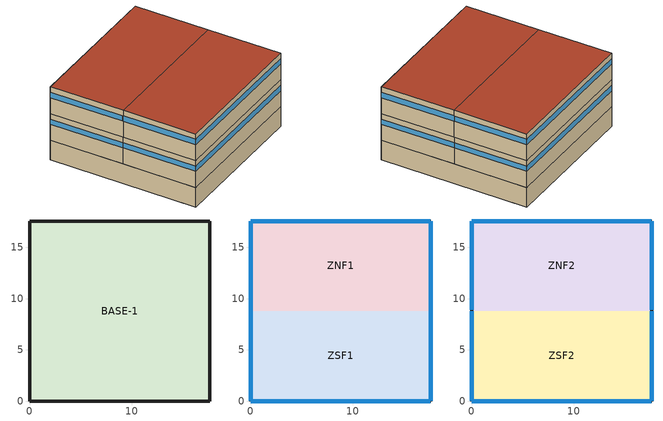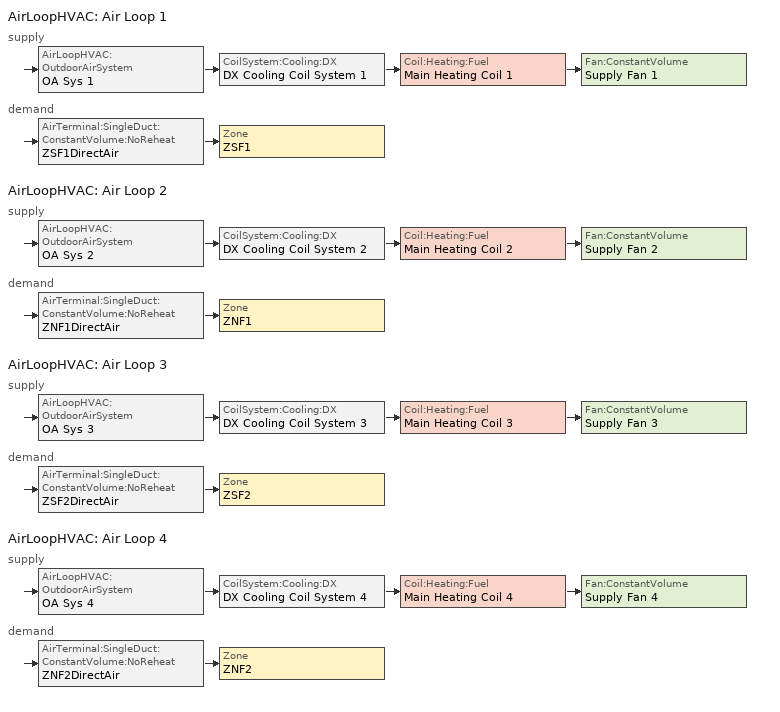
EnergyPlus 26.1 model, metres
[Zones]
BASE-1
 floor ground (SLABL): 0,17.59 17.59,17.59 17.59,0 0,0 z-2.44
 wall ground (SLABL): 17.59,0 17.59,17.59 0,17.59 0,0 17.59,0 z-2.44:0
ZSF1
 floor to BASE-1 (FLOORR): 0,8.79 17.59,8.79 17.59,0 0,0 z0
 wall outside (WALLR): 0,8.79 0,0 17.59,0 17.59,8.79 z0:3.35
 window (Dbl LoE (e2=.1) Clr 6mm/6mm Air): 17.59,0.01 17.59,8.79 / 0.01,0 17.58,0 / 0,8.79 0,0.01 z2.01:2.67
ZNF1
 floor to BASE-1 (FLOORR): 0,17.59 17.59,17.59 17.59,8.79 0,8.79 z0
 wall outside (WALLR): 17.59,8.79 17.59,17.59 0,17.59 0,8.79 z0:3.35
 window (Dbl LoE (e2=.1) Clr 6mm/6mm Air): 17.59,8.8 17.59,17.58 / 17.58,17.59 0.01,17.59 / 0,17.58 0,8.8 z2.01:2.67
ZNF2
 floor to ZNF1 (FLOORR): 0,17.59 17.59,17.59 17.59,8.79 0,8.79 z3.35
 wall outside (WALLR): 17.59,8.79 17.59,17.59 0,17.59 0,8.79 z3.35:6.71
 window (Dbl LoE (e2=.1) Clr 6mm/6mm Air): 17.59,8.9 17.59,17.58 / 17.58,17.59 0.01,17.59 / 0,17.58 0,8.9 z5.36:6.03
 roof outside (ROOFR): 0,8.79 17.59,8.79 17.59,17.59 0,17.59 z6.71
ZSF2
 floor to ZSF1 (FLOORR): 0,8.79 17.59,8.79 17.59,0 0,0 z3.35
 wall outside (WALLR): 0,8.79 0,0 17.59,0 17.59,8.79 z3.35:6.71
 window (Dbl LoE (e2=.1) Clr 6mm/6mm Air): 17.59,0.01 17.59,8.79 / 0.01,0 17.58,0 / 0,8.79 0,0.01 z5.36:6.03
 roof outside (ROOFR): 0,0 17.59,0 17.59,8.79 0,8.79 z6.71
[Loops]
AirLoopHVAC 'Air Loop 1'
 supply: AirLoopHVAC:OutdoorAirSystem 'OA Sys 1' > CoilSystem:Cooling:DX 'DX Cooling Coil System 1' > Coil:Heating:Fuel 'Main Heating Coil 1' > Fan:ConstantVolume 'Supply Fan 1'
 demand: AirTerminal:SingleDuct:ConstantVolume:NoReheat 'ZSF1DirectAir' > Zone 'ZSF1'
AirLoopHVAC 'Air Loop 2'
 supply: AirLoopHVAC:OutdoorAirSystem 'OA Sys 2' > CoilSystem:Cooling:DX 'DX Cooling Coil System 2' > Coil:Heating:Fuel 'Main Heating Coil 2' > Fan:ConstantVolume 'Supply Fan 2'
 demand: AirTerminal:SingleDuct:ConstantVolume:NoReheat 'ZNF1DirectAir' > Zone 'ZNF1'
AirLoopHVAC 'Air Loop 3'
 supply: AirLoopHVAC:OutdoorAirSystem 'OA Sys 3' > CoilSystem:Cooling:DX 'DX Cooling Coil System 3' > Coil:Heating:Fuel 'Main Heating Coil 3' > Fan:ConstantVolume 'Supply Fan 3'
 demand: AirTerminal:SingleDuct:ConstantVolume:NoReheat 'ZSF2DirectAir' > Zone 'ZSF2'
AirLoopHVAC 'Air Loop 4'
 supply: AirLoopHVAC:OutdoorAirSystem 'OA Sys 4' > CoilSystem:Cooling:DX 'DX Cooling Coil System 4' > Coil:Heating:Fuel 'Main Heating Coil 4' > Fan:ConstantVolume 'Supply Fan 4'
 demand: AirTerminal:SingleDuct:ConstantVolume:NoReheat 'ZNF2DirectAir' > Zone 'ZNF2'
[Building]
Building: Loads convergence tolerance value=0.04; Maximum number of warmup days=25; Minimum number of warmup days=6; North axis=0; Solar distribution=FullInteriorAndExterior; Temperature convergence tolerance value=0.4; Terrain=City
[Site:GroundTemperature:BuildingSurface]
20.03, 20.03, 20.13, 20.3, 20.43, 20.52, 20.62, 20.77, 20.78, 20.55, 20.44, 20.2
[Site:Location]
CHICAGO_IL_USA TMY2-94846: Elevation=190; Latitude=41.78; Longitude=-87.75; Time zone=-6
[SizingPeriod:DesignDay] Barometric pressure=99063; Daylight saving time indicator=No; Humidity condition type=WetBulb; Rain indicator=No; Snow indicator=No; Solar model indicator=ASHRAEClearSky
Name | Daily dry bulb temperature range | Day of month | Day type | Maximum dry bulb temperature | Month | Sky clearness | Wetbulb or dewpoint at maximum dry bulb | Wind direction | Wind speed
CHICAGO_IL_USA Annual Cooling 1% Design Conditions DB/MCWB | 10.7 | 3 | SummerDesignDay | 31.5 | 7 | 1 | 23 | 230 | 5.3
CHICAGO_IL_USA Annual Heating 99% Design Conditions DB | 0 | 8 | WinterDesignDay | -17.3 | 1 | 0 | -17.3 | 270 | 4.9
[Construction]
Dbl LoE (e2=.1) Clr 6mm/6mm Air: LoE CLEAR 6MM, AIR 6MM, CLEAR 6MM
FLOORR: CC24, CP01
FURNITURE: WD10
ROOFR: BR01, CC24, IN-R, AL33, AC02
SLABL: CC15
WALLR: ST01, IN-W, AL21, GP02
[Material] Thermal absorptance=0.9
Name | Conductivity | Density | Roughness | Solar absorptance | Specific heat | Thickness | Visible absorptance
AC02 | 0.057 | 288 | MediumSmooth | 0.7 | 1339 | 0.0127 | 0.7
BR01 | 0.162 | 1121 | VeryRough | 0.7 | 1464 | 0.0095 | 0.7
CC15 | 1.802 | 2243 | MediumRough | 0.65 | 837 | 0.1524 | 0.65
CC24 | 0.36 | 1282 | MediumRough | 0.65 | 837 | 0.1016 | 0.65
GP02 | 0.16 | 801 | MediumSmooth | 0.75 | 837 | 0.0159 | 0.75
ST01 | 1.802 | 2243 | MediumRough | 0.65 | 837 | 0.0254 | 0.65
WD10 | 0.115 | 513 | MediumSmooth | 0.78 | 1381 | 0.667 | 0.78
[Material:AirGap]
Name | Thermal resistance
AL21 | 0.157
AL33 | 0.162
[Material:NoMass] Roughness=Rough
Name | Solar absorptance | Thermal absorptance | Thermal resistance | Visible absorptance
CP01 | 0.75 | 0.9 | 0.367 | 0.75
IN-R | 0.65 | 0.65 | 2.34226 | 0.65
IN-W | 0.65 | 0.65 | 1.10949 | 0.65
[WindowMaterial:Gas]
AIR 6MM: Gas type=Air; Thickness=0.0063
[WindowMaterial:Glazing] Conductivity=0.9; Front side infrared hemispherical emissivity=0.84; Infrared transmittance at normal incidence=0; Optical data type=SpectralAverage; Thickness=0.006
Name | Back side infrared hemispherical emissivity | Back side solar reflectance at normal incidence | Back side visible reflectance at normal incidence | Front side solar reflectance at normal incidence | Front side visible reflectance at normal incidence | Solar transmittance at normal incidence | Visible transmittance at normal incidence
CLEAR 6MM | 0.84 | 0.071 | 0.08 | 0.071 | 0.08 | 0.775 | 0.881
LoE CLEAR 6MM | 0.1 | 0.22 | 0.078 | 0.17 | 0.055 | 0.6 | 0.84
[AirLoopHVAC]
Name | Design supply air flow rate
Air Loop 1 | 0.71
Air Loop 2 | 0.67
Air Loop 3 | 0.79
Air Loop 4 | 0.75
[AirTerminal:SingleDuct:ConstantVolume:NoReheat] Availability schedule=FAN-SCHED
Name | Maximum air flow rate
ZNF1DirectAir | 0.67
ZNF2DirectAir | 0.75
ZSF1DirectAir | 0.71
ZSF2DirectAir | 0.79
[AvailabilityManager:Scheduled]
Air Loop Avail: Schedule=FAN-SCHED
[Coil:Cooling:DX:SingleSpeed] 2023 rated evaporator fan power per volume flow rate=934.4; Availability schedule=FAN-SCHED; Energy input ratio function of flow fraction curve=WindACEIRFFF; Energy input ratio function of temperature curve=WindACEIRFT; Gross rated cooling cop=3; Gross rated sensible heat ratio=0.8; Part load fraction correlation curve=WindACPLFFPLR; Total cooling capacity function of flow fraction curve=WindACCoolCapFFF; Total cooling capacity function of temperature curve=WindACCoolCapFT
Name | Gross rated total cooling capacity | Rated air flow rate
ACDXCoil 1 | 13228 | 0.71
ACDXCoil 2 | 12483 | 0.67
ACDXCoil 3 | 14719 | 0.79
ACDXCoil 4 | 13973 | 0.75
[Coil:Heating:Fuel] Availability schedule=FAN-SCHED; Burner efficiency=0.8; Fuel type=NaturalGas; Nominal capacity=15000
Main Heating Coil 1; Main Heating Coil 2; Main Heating Coil 3; Main Heating Coil 4
[CoilSystem:Cooling:DX] Availability schedule=FAN-SCHED
Name | Cooling coil
DX Cooling Coil System 1 | ACDXCoil 1
DX Cooling Coil System 2 | ACDXCoil 2
DX Cooling Coil System 3 | ACDXCoil 3
DX Cooling Coil System 4 | ACDXCoil 4
[Controller:OutdoorAir] Economizer control action type=ModulateFlow; Economizer control type=NoEconomizer; Economizer maximum limit dry bulb temperature=19; Economizer minimum limit dry bulb temperature=4; Lockout type=NoLockout; Minimum limit type=FixedMinimum; Minimum outdoor air flow rate=0.032; Minimum outdoor air schedule=Min OA Sched
Name | Maximum outdoor air flow rate
OA Controller 1 | 0.71
OA Controller 2 | 0.67
OA Controller 3 | 0.79
OA Controller 4 | 0.75
[DesignSpecification:OutdoorAir] Outdoor air flow per person=0.00944; Outdoor air flow per zone=0; Outdoor air flow per zone floor area=0; Outdoor air method=Flow/Person
SZ DSOA ZNF1; SZ DSOA ZNF2; SZ DSOA ZSF1; SZ DSOA ZSF2
[ElectricEquipment] Design level=687.5; Design level calculation method=EquipmentLevel; Fraction latent=0; Fraction lost=0; Fraction radiant=0.7; Schedule=EQP-SCHED
Name | Zone or zonelist or space or spacelist
ZNF1 ElecEq 1 | ZNF1
ZNF2 ElecEq 1 | ZNF2
ZSF1 ElecEq 1 | ZSF1
ZSF2 ElecEq 1 | ZSF2
[EnergyManagementSystem:GlobalVariable]
EnergyManagementSystem:GlobalVariable 1: Shade_Status_None
[EnergyManagementSystem:Program]
InitializeShadeControlFlags: Set Shade_Status_None = 0.0 - 1.0
[EnergyManagementSystem:ProgramCallingManager]
Init Window Shading Device Control Constants: EndOfSystemTimestepBeforeHVACReporting; InitializeShadeControlFlags
[ExternalInterface]
ExternalInterface 1: Name of external interface=PtolemyServer
[ExternalInterface:Schedule]
Name | Initial value
TSetCoo | 24
TSetHea | 20
[Fan:ConstantVolume] Availability schedule=FAN-SCHED; Fan total efficiency=0.7; Motor efficiency=0.9; Motor in airstream fraction=1; Pressure rise=600
Name | Maximum flow rate
Supply Fan 1 | 0.71
Supply Fan 2 | 0.67
Supply Fan 3 | 0.79
Supply Fan 4 | 0.75
[InternalMass] Construction=FURNITURE; Surface area=77
Name | Zone or zonelist
ZNF1-MASS | ZNF1
ZNF2-MASS | ZNF2
ZSF1-MASS | ZSF1
ZSF2-MASS | ZSF2
[Lights] Design level calculation method=LightingLevel; End use subcategory=GeneralLights; Fraction radiant=0.35; Fraction replaceable=0; Fraction visible=0.35; Lighting level=3025; Return air fraction=0; Schedule=LIT-SCHED
Name | Zone or zonelist or space or spacelist
ZNF1 Lights 1 | ZNF1
ZNF2 Lights 1 | ZNF2
ZSF1 Lights 1 | ZSF1
ZSF2 Lights 1 | ZSF2
[OtherEquipment]
BASE-1 OthEq 1: Design level=726; Design level calculation method=EquipmentLevel; Fraction latent=0; Fraction lost=0; Fraction radiant=0.7; Fuel type=None; Schedule=AlwaysOn; Zone or zonelist or space or spacelist=BASE-1
[People] Activity level schedule=ZSF1-ActSchd; Fraction radiant=0.7; Number of people=3.27; Number of people calculation method=People; Number of people schedule=OCC-SCHED
Name | Zone or zonelist or space or spacelist
ZNF1 People 1 | ZNF1
ZNF2 People 1 | ZNF2
ZSF1 People 1 | ZSF1
ZSF2 People 1 | ZSF2
[SetpointManager:MixedAir] Control variable=Temperature
Name | Setpoint node or nodelist
Mixed Air Temp Manager 1 | Mixed Air 1 Nodes
Mixed Air Temp Manager 2 | Mixed Air 2 Nodes
Mixed Air Temp Manager 3 | Mixed Air 3 Nodes
Mixed Air Temp Manager 4 | Mixed Air 4 Nodes
[SetpointManager:SingleZone:Reheat] Control variable=Temperature; Maximum supply air temperature=45; Minimum supply air temperature=14
Name | Control zone | Setpoint node or nodelist
Supply Air Temp Manager 1 | ZSF1 | Supply Air 1 Temp Nodes
Supply Air Temp Manager 2 | ZNF1 | Supply Air 2 Temp Nodes
Supply Air Temp Manager 3 | ZSF2 | Supply Air 3 Temp Nodes
Supply Air Temp Manager 4 | ZNF2 | Supply Air 4 Temp Nodes
[Sizing:Zone] Account for dedicated outdoor air system=No; Cooling design air flow method=DesignDay; Cooling design air flow rate=0; Dedicated outdoor air high setpoint temperature for design=Autosize; Dedicated outdoor air low setpoint temperature for design=Autosize; Dedicated outdoor air system control strategy=NeutralSupplyAir; Heating design air flow method=DesignDay; Heating design air flow rate=0; Zone cooling design supply air humidity ratio=0.009; Zone cooling design supply air temperature=14; Zone cooling design supply air temperature input method=SupplyAirTemperature; Zone cooling sizing factor=0; Zone heating design supply air humidity ratio=0.004; Zone heating design supply air temperature=50; Zone heating design supply air temperature input method=SupplyAirTemperature; Zone heating sizing factor=0
Name | Design specification outdoor air object
ZSF1 | SZ DSOA ZSF1
ZNF1 | SZ DSOA ZNF1
ZSF2 | SZ DSOA ZSF2
ZNF2 | SZ DSOA ZNF2
[ThermostatSetpoint:DualSetpoint]
DualSetPoint: Cooling setpoint temperature schedule=TSetCoo; Heating setpoint temperature schedule=TSetHea
[Zone] Ceiling height=Autocalculate; Multiplier=1; Type=1; Volume=Autocalculate
BASE-1; ZNF1; ZNF2; ZSF1; ZSF2
[ZoneControl:Thermostat] Control 1=DualSetPoint; Control type schedule=Zone Control Type Sched
Name | Zone or zonelist
North zone1 | ZNF1
North zone2 | ZNF2
South zone1 | ZSF1
South zone2 | ZSF2
[Zone equipment]
ZNF1: ZNF1DirectAir
ZNF2: ZNF2DirectAir
ZSF1: ZSF1DirectAir
ZSF2: ZSF2DirectAir
[ZoneInfiltration:DesignFlowRate] Constant term coefficient=1; Design flow rate calculation method=Flow/Zone; Schedule=INF-SCHED; Temperature term coefficient=0.03636; Velocity squared term coefficient=0; Velocity term coefficient=0
Name | Design flow rate | Zone or zonelist or space or spacelist
BASE-1 Infil 1 | 0.402 | BASE-1
ZNF1 Infil 1 | 0.043 | ZNF1
ZNF2 Infil 1 | 0.043 | ZNF2
ZSF1 Infil 1 | 0.043 | ZSF1
ZSF2 Infil 1 | 0.043 | ZSF2
[Curve:Biquadratic] Maximum value of x=23.88889; Maximum value of y=46.11111; Minimum value of x=12.77778; Minimum value of y=18
Name | Coefficient1 constant | Coefficient2 x | Coefficient3 x 2 | Coefficient4 y | Coefficient5 y 2 | Coefficient6 x y
WindACCoolCapFT | 0.942588 | 0.00954335 | 0.00068377 | -0.0110427 | 5.249e-06 | -9.72e-06
WindACEIRFT | 0.342414 | 0.034885 | -0.0006237 | 0.00497722 | 0.000437951 | -0.000728028
[Curve:Quadratic]
Name | Maximum value of x | Minimum value of x | Coefficient1 constant | Coefficient2 x | Coefficient3 x 2
WindACCoolCapFFF | 1.5 | 0.5 | 0.8 | 0.2 | 0
WindACEIRFFF | 1.5 | 0.5 | 1.1552 | -0.1808 | 0.0256
WindACPLFFPLR | 1 | 0 | 0.85 | 0.15 | 0
[Schedule:Day:Hourly]
AlwaysOnDay; FAN-SCHED-1-3: 1, 1, 1, 1, 1, 1, 1, 1, 1, 1, 1, 1, 1, 1, 1, 1, 1, 1, 1, 1, 1, 1, 1, 1
Dual Control Type Day Sch: 4, 4, 4, 4, 4, 4, 4, 4, 4, 4, 4, 4, 4, 4, 4, 4, 4, 4, 4, 4, 4, 4, 4, 4
EQPDAY-1: 0.17, 0.17, 0.17, 0.17, 0.17, 0.17, 0.17, 0.17, 1, 1, 1, 1, 1, 1, 1, 1, 1, 0.17, 0.17, 0.17, 0.17, 0.17, 0.17, 0.17
EQPDAY-2: 0.17, 0.17, 0.17, 0.17, 0.17, 0.17, 0.17, 0.17, 0.17, 0.17, 0.17, 0.17, 0.17, 0.17, 0.17, 0.17, 0.17, 0.17, 0.17, 0.17, 0.17, 0.17, 0.17, 0.17
INFIL-1: 1, 1, 1, 1, 1, 1, 1, 0, 0, 0, 0, 0, 0, 0, 0, 0, 0, 0, 1, 1, 1, 1, 1, 1
INFIL-2: 1, 1, 1, 1, 1, 1, 1, 0, 0, 0, 0, 0, 0, 1, 1, 1, 1, 1, 1, 1, 1, 1, 1, 1
LITDAY-1: 0.2, 0.2, 0.2, 0.2, 0.2, 0.2, 0.2, 0.2, 0.9, 0.9, 0.9, 0.9, 0.9, 0.9, 0.9, 0.9, 0.9, 0.2, 0.2, 0.2, 0.2, 0.2, 0.2, 0.2
LITDAY-2: 0.2, 0.2, 0.2, 0.2, 0.2, 0.2, 0.2, 0.2, 0.2, 0.2, 0.2, 0.2, 0.2, 0.2, 0.2, 0.2, 0.2, 0.2, 0.2, 0.2, 0.2, 0.2, 0.2, 0.2
Min OA Weekday Day Sch: 0.02, 0.02, 0.02, 0.02, 0.02, 0.02, 1, 1, 1, 1, 1, 1, 1, 1, 1, 1, 1, 1, 0.02, 0.02, 0.02, 0.02, 0.02, 0.02
Min OA Weekend Day Sch: 0.02, 0.02, 0.02, 0.02, 0.02, 0.02, 0.02, 0.02, 0.02, 0.02, 0.02, 0.02, 0.02, 0.02, 0.02, 0.02, 0.02, 0.02, 0.02, 0.02, 0.02, 0.02, 0.02, 0.02
OCCDAY-1: 0, 0, 0, 0, 0, 0, 0, 0, 0.333333, 0.666667, 1, 1, 1, 1, 1, 1, 1, 0.5, 0, 0, 0, 0, 0, 0
OCCDAY-2: 0, 0, 0, 0, 0, 0, 0, 0, 0.0666667, 0.133333, 0.2, 0.2, 0.1, 0, 0, 0, 0, 0, 0, 0, 0, 0, 0, 0
ZSF1-ActDaySchd: 149.43, 149.43, 149.43, 149.43, 149.43, 149.43, 149.43, 149.43, 149.43, 149.43, 149.43, 149.43, 149.43, 149.43, 149.43, 149.43, 149.43, 149.43, 149.43, 149.43, 149.43, 149.43, 149.43, 149.43
[Schedule:Week:Daily]
AlwaysOnWeek: AlwaysOnDay, AlwaysOnDay, AlwaysOnDay, AlwaysOnDay, AlwaysOnDay, AlwaysOnDay, AlwaysOnDay, AlwaysOnDay, AlwaysOnDay, AlwaysOnDay, AlwaysOnDay, AlwaysOnDay
Dual Control Type Week Sch: Dual Control Type Day Sch, Dual Control Type Day Sch, Dual Control Type Day Sch, Dual Control Type Day Sch, Dual Control Type Day Sch, Dual Control Type Day Sch, Dual Control Type Day Sch, Dual Control Type Day Sch, Dual Control Type Day Sch, Dual Control Type Day Sch, Dual Control Type Day Sch, Dual Control Type Day Sch
EQP-SCHED-1: EQPDAY-2, EQPDAY-1, EQPDAY-1, EQPDAY-1, EQPDAY-1, EQPDAY-1, EQPDAY-2, EQPDAY-2, EQPDAY-1, EQPDAY-2, EQPDAY-1, EQPDAY-1
FAN-SCHED-ON: FAN-SCHED-1-3, FAN-SCHED-1-3, FAN-SCHED-1-3, FAN-SCHED-1-3, FAN-SCHED-1-3, FAN-SCHED-1-3, FAN-SCHED-1-3, FAN-SCHED-1-3, FAN-SCHED-1-3, FAN-SCHED-1-3, FAN-SCHED-1-3, FAN-SCHED-1-3
INF-SCHED-1: INFIL-2, INFIL-1, INFIL-1, INFIL-1, INFIL-1, INFIL-1, INFIL-2, INFIL-2, INFIL-1, INFIL-2, INFIL-1, INFIL-1
LIT-SCHED-1: LITDAY-2, LITDAY-1, LITDAY-1, LITDAY-1, LITDAY-1, LITDAY-1, LITDAY-2, LITDAY-2, LITDAY-1, LITDAY-2, LITDAY-1, LITDAY-1
Min OA Week Sch: Min OA Weekend Day Sch, Min OA Weekday Day Sch, Min OA Weekday Day Sch, Min OA Weekday Day Sch, Min OA Weekday Day Sch, Min OA Weekday Day Sch, Min OA Weekend Day Sch, Min OA Weekend Day Sch, Min OA Weekend Day Sch, Min OA Weekend Day Sch, Min OA Weekend Day Sch, Min OA Weekend Day Sch
OCC-SCHED-1: OCCDAY-2, OCCDAY-1, OCCDAY-1, OCCDAY-1, OCCDAY-1, OCCDAY-1, OCCDAY-2, OCCDAY-2, OCCDAY-1, OCCDAY-2, OCCDAY-1, OCCDAY-1
ZSF1-ActWeekSchd: ZSF1-ActDaySchd, ZSF1-ActDaySchd, ZSF1-ActDaySchd, ZSF1-ActDaySchd, ZSF1-ActDaySchd, ZSF1-ActDaySchd, ZSF1-ActDaySchd, ZSF1-ActDaySchd, ZSF1-ActDaySchd, ZSF1-ActDaySchd, ZSF1-ActDaySchd, ZSF1-ActDaySchd
[Schedule:Year]
AlwaysOn: AlwaysOnWeek, 1, 1, 12, 31
EQP-SCHED: EQP-SCHED-1, 1, 1, 12, 31
FAN-SCHED: FAN-SCHED-ON, 1, 1, 12, 31
INF-SCHED: INF-SCHED-1, 1, 1, 12, 31
LIT-SCHED: LIT-SCHED-1, 1, 1, 12, 31
Min OA Sched: Min OA Week Sch, 1, 1, 12, 31
OCC-SCHED: OCC-SCHED-1, 1, 1, 12, 31
ZSF1-ActSchd: ZSF1-ActWeekSchd, 1, 1, 12, 31
Zone Control Type Sched: Dual Control Type Week Sch, 1, 1, 12, 31
